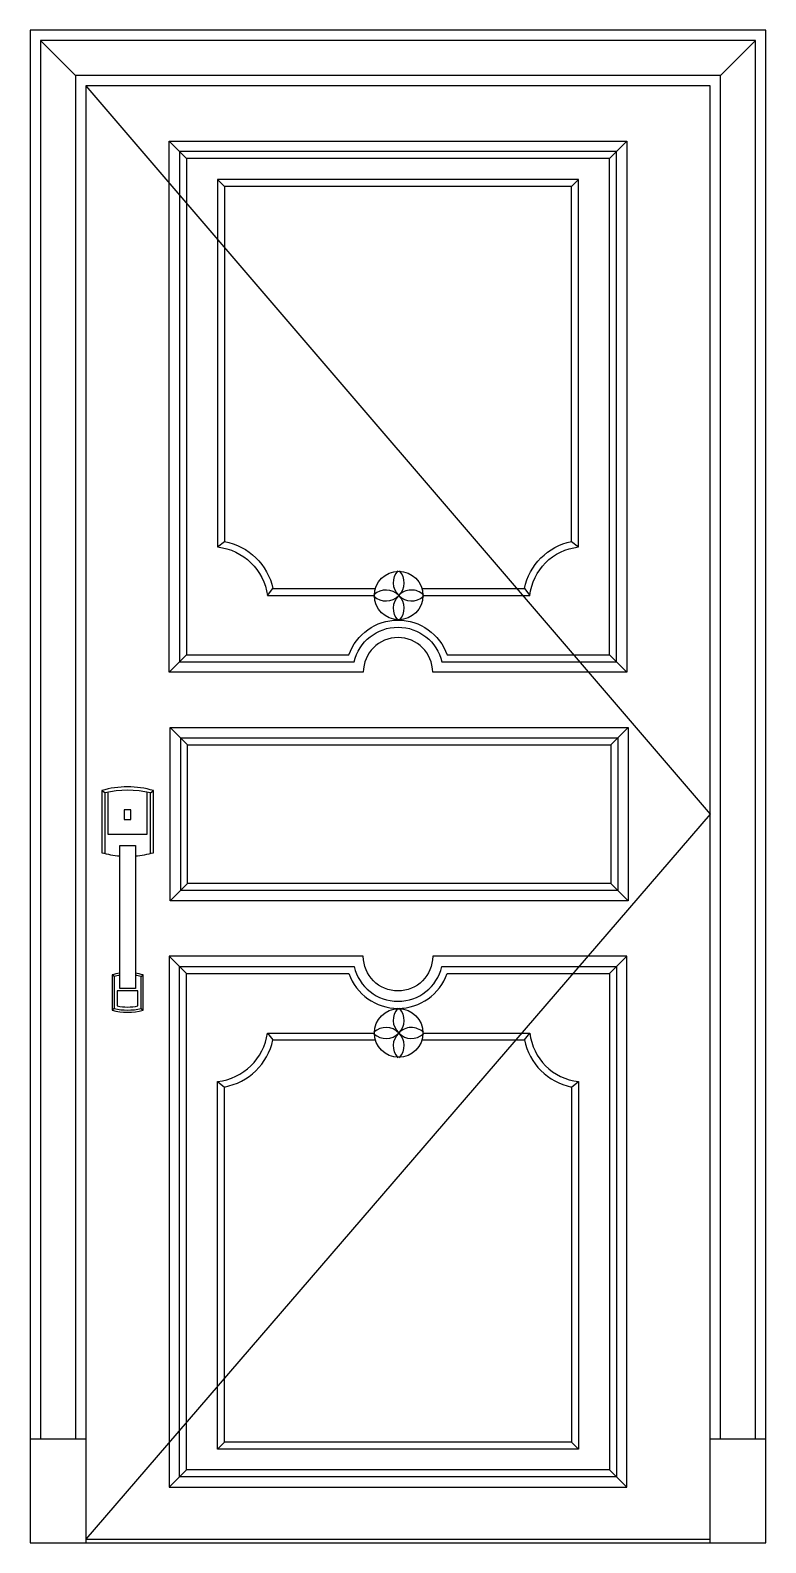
# Model space of a CAD drawing. Header units: metres. Extents: x 0 to 1060, y 0 to 2180.
import ezdxf

# ---------------------------------------------------------------- set-up
doc = ezdxf.new("R2010")
doc.units = ezdxf.units.M
for name, color, linetype in [('2', 2, 'Continuous'), ('3', 3, 'Continuous'), ('4', 4, 'Continuous'), ('7', 7, 'Continuous')]:
    doc.layers.add(name, color=color, linetype=linetype)

msp = doc.modelspace()

# ---------------------------------------------------------------- linework, layer by layer
at = {"layer": '2'}
msp.add_line((0, 0), (1060, 0), dxfattribs=at)
at = {"layer": '3'}
for p, q in [((65, 2115), (15, 2165)), ((995, 2115), (1045, 2165)), ((225, 1995), (200, 2020)), ((835, 1995), (860, 2020)), ((280, 1955), (270, 1965)), ((780, 1955), (790, 1965)), ((270, 1435.29), (280, 1443.13)), ((780, 1443.13), (790, 1435.29)), ((342, 1365.29), (349.84, 1375.29)), ((712.16, 1375.29), (720, 1365.29)), ((225, 1279.65), (200, 1254.65)), ((835, 1279.65), (860, 1254.65)), ((226.82, 1149.97), (201.84, 1175)), ((836.84, 1150), (861.84, 1175)), ((107.41, 1080.77), (102.93, 1084.21)), ((173.11, 1080.77), (177.59, 1084.21)), ((226.82, 950), (201.82, 925)), ((836.84, 950), (861.84, 925)), ((225, 820.35), (200, 845.35)), ((835, 820.35), (860, 845.35)), ((120.85, 816.22), (117.86, 818.52)), ((159.67, 816.22), (162.66, 818.52)), ((120.85, 770.06), (117.86, 767.76)), ((159.67, 770.06), (162.66, 767.76)), ((342, 734.71), (349.84, 724.71)), ((712.16, 724.71), (720, 734.71)), ((270, 664.71), (280, 656.87)), ((780, 656.87), (790, 664.71)), ((280, 145), (270, 135)), ((780, 145), (790, 135)), ((225, 105), (200, 80)), ((835, 105), (860, 80)), ((80, 5), (980, 5))]:
    msp.add_line(p, q, dxfattribs=at)
for points in [[(1045, 150), (1045, 2165), (15, 2165), (15, 150)], [(995, 150), (995, 2115), (65, 2115), (65, 150)], [(80, 2100), (980, 1050), (80, 5)], [(111.89, 1081.82), (111.89, 1021.1), (168.63, 1021.1), (168.63, 1081.82)]]:
    msp.add_lwpolyline(points, dxfattribs=at)
for points in [[(593.24, 1269.65), (845, 1269.65), (845, 2005), (215, 2005), (215, 1269.65), (466.76, 1269.65, -0.79)], [(600.7, 1279.65), (835, 1279.65), (835, 1995), (225, 1995), (225, 1279.65), (459.3, 1279.65, -0.71)], [(593.24, 830.35), (845, 830.35), (845, 95), (215, 95), (215, 830.35), (466.76, 830.35, 0.79)], [(600.7, 820.35), (835, 820.35), (835, 105), (225, 105), (225, 820.35), (459.3, 820.35, 0.71)], [(155.19, 795.38), (125.33, 795.38), (125.33, 773.64, 0.1), (155.19, 773.64), (155.19, 795.38)]]:
    msp.add_lwpolyline(points, format="xyb", close=True, dxfattribs=at)
for points in [[(566, 1365.29), (720, 1365.29, -0.35), (790, 1435.29), (790, 1965), (270, 1965), (270, 1435.29, -0.34), (342, 1365.29), (496, 1365.29)], [(564.54, 1375.29), (712.16, 1375.29, -0.3), (780, 1443.13), (780, 1955), (780, 1955), (280, 1955), (280, 1443.13, -0.3), (349.84, 1375.29), (497.46, 1375.29)], [(173.11, 993.45), (173.11, 1080.77, 0.12), (107.41, 1080.77), (107.41, 993.45)], [(129.06, 817.82, 0.03), (120.85, 816.22), (120.85, 770.06, 0.12), (159.67, 770.06), (159.67, 816.22, 0.03), (151.46, 817.82)], [(566, 734.71), (720, 734.71, 0.35), (790, 664.71), (790, 135), (270, 135), (270, 664.71, 0.34), (342, 734.71), (496, 734.71)], [(564.54, 724.71), (712.16, 724.71, 0.3), (780, 656.87), (780, 145), (780, 145), (280, 145), (280, 656.87, 0.3), (349.84, 724.71), (497.46, 724.71)]]:
    msp.add_lwpolyline(points, format="xyb", dxfattribs=at)
for points in [[(846.84, 1160), (846.84, 940), (216.82, 940), (216.82, 1160)], [(836.84, 1150), (836.84, 950), (226.82, 950), (226.82, 1150)]]:
    msp.add_lwpolyline(points, close=True, dxfattribs=at)
for centre, start, end in [((548.33, 1383.62), 136.61, 226.61), ((513.67, 1383.62), 313.39, 43.39), ((512.67, 1347.96), 43.39, 133.39), ((512.67, 1382.62), 226.61, 316.61), ((548.33, 1346.96), 133.39, 223.39), ((549.33, 1347.96), 46.61, 136.61), ((549.33, 1382.62), 223.39, 313.39), ((513.67, 1346.96), 316.61, 46.61), ((548.33, 753.04), 136.61, 226.61), ((513.67, 753.04), 313.39, 43.39), ((512.67, 717.38), 43.39, 133.39), ((549.33, 717.38), 46.61, 136.61), ((512.67, 752.04), 226.61, 316.61), ((548.33, 716.38), 133.39, 223.39), ((513.67, 716.38), 316.61, 46.61), ((549.33, 752.04), 223.39, 313.39)]:
    msp.add_arc(centre, 25.23, start, end, dxfattribs=at)
at = {"layer": '4'}
msp.add_lwpolyline([(1060, 0), (1060, 2180), (0, 2180), (0, 0)], dxfattribs=at)
at = {"layer": '7'}
for p, q in [((0, 150), (80, 150)), ((980, 150), (1060, 150))]:
    msp.add_line(p, q, dxfattribs=at)
msp.add_lwpolyline([(980, 0), (980, 2100), (80, 2100), (80, 0)], dxfattribs=at)
for points in [[(480, 1254.65), (200, 1254.65), (200, 2020), (860, 2020), (860, 1254.65), (580, 1254.65, 1)], [(480, 845.35), (200, 845.35), (200, 80), (860, 80), (860, 845.35), (580, 845.35, -1)]]:
    msp.add_lwpolyline(points, format="xyb", close=True, dxfattribs=at)
for points in [[(861.84, 1175), (861.84, 925), (201.84, 925), (201.84, 1175)], [(135.34, 1042.45), (145.18, 1042.45), (145.18, 1056.49), (135.34, 1056.49)], [(129.06, 798.92), (129.06, 1005.19), (151.46, 1005.19), (151.46, 798.92)]]:
    msp.add_lwpolyline(points, close=True, dxfattribs=at)
for points in [[(151.46, 989.95, 0.05), (177.59, 994.62), (177.59, 1084.21, 0.14), (102.93, 1084.21), (102.93, 994.62, 0.05), (129.06, 989.95, 0.05)], [(129.06, 820.84, 0.03), (117.86, 818.52), (117.86, 767.76, 0.14), (162.66, 767.76), (162.66, 818.52, 0.03), (151.46, 820.84)]]:
    msp.add_lwpolyline(points, format="xyb", dxfattribs=at)
for centre in [(531, 1365.29), (531, 734.71)]:
    msp.add_circle(centre, 35, dxfattribs=at)

doc.saveas('drawing.dxf')
